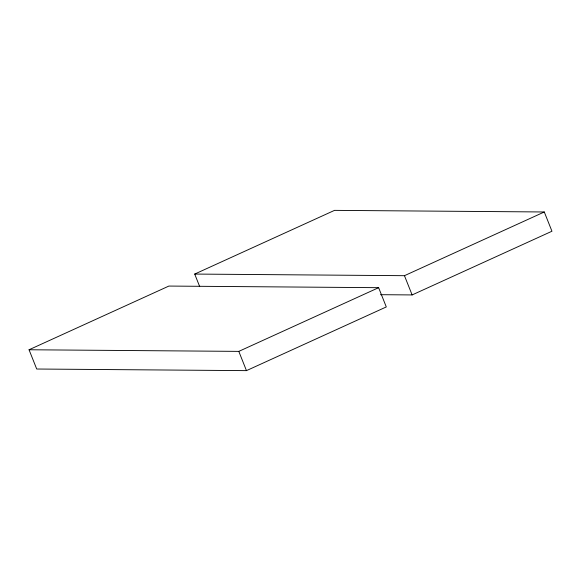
<?xml version="1.0" encoding="UTF-8"?>
<svg xmlns="http://www.w3.org/2000/svg" width="581" height="581" viewBox="0 0 581 581"><rect width="100%" height="100%" fill="white"/><g stroke="black" fill="none" stroke-linecap="round" stroke-linejoin="round"><path stroke-width="0.87" d="M199.704 286.622L194.708 274.065L334.533 210.366L544.288 211.978L551.95 231.238L412.125 294.937L380.482 294.69M29.05 349.762L168.875 286.063L378.63 287.682L386.292 306.935L246.467 370.634L36.712 369.022L29.05 349.762L238.806 351.382L378.63 287.682M194.708 274.065L404.463 275.685L544.288 211.978M404.463 275.685L412.125 294.937M238.806 351.382L246.467 370.634"/></g></svg>
